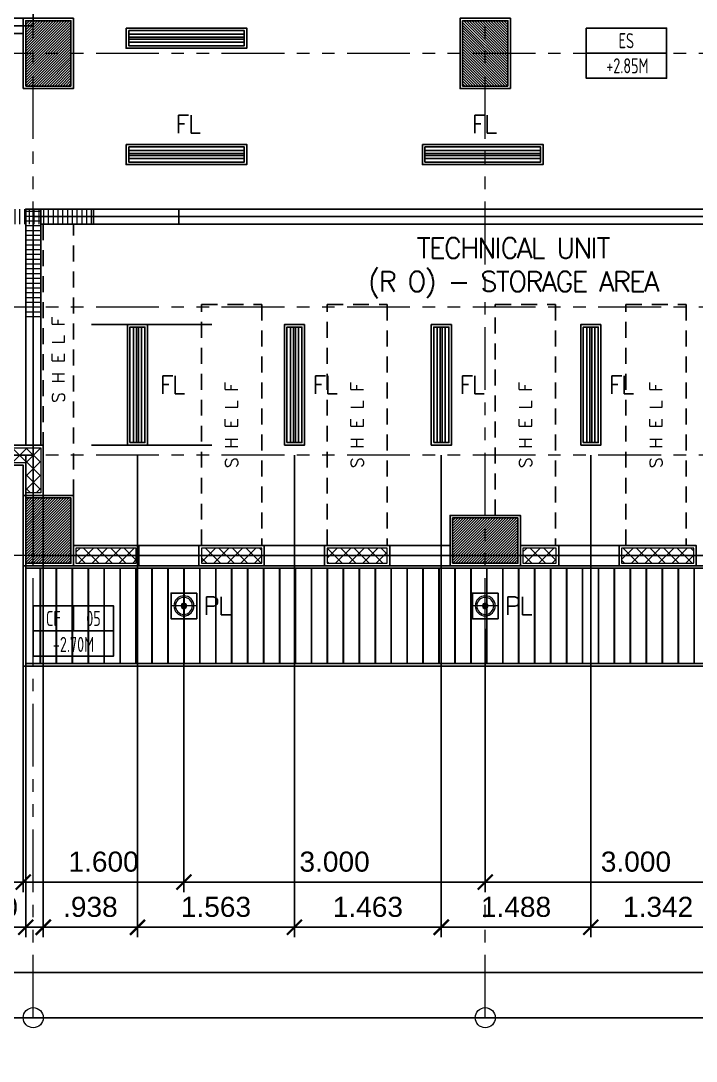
# Model space of a CAD drawing. Header units: metres. Extents: x -12400 to 1, y 0 to 106422.
# Drawn here: x -12146.08 to -12139.35, y 106331.7 to 106342.06 of the extents above; entities that cross this region are included whole.
import ezdxf
from ezdxf.enums import TextEntityAlignment as Align

# ---------------------------------------------------------------- set-up
doc = ezdxf.new("R2010")
doc.units = ezdxf.units.M
doc.header["$PDMODE"] = 35
doc.linetypes.add('HIDDEN2', pattern=[4.762499999999999, 3.175, -1.5875])
doc.linetypes.add('PHANTOM2', pattern=[1.25, 0.625, -0.125, 0.125, -0.125, 0.125, -0.125])
for name, color, linetype, lineweight in [('0.1', 1, 'Continuous', 9), ('A-DIM-100', 8, 'Continuous', 0), ('DIM 001', 251, 'Continuous', 13), ('FURN', 8, 'Continuous', 5), ('HATCH', 250, 'Continuous', 5), ('LAYOUT', 1, 'Continuous', 20), ('LF 001', 51, 'Continuous', 20)]:
    doc.layers.add(name, color=color, linetype=linetype, lineweight=lineweight)
for name, color, linetype in [('C-SCHED', 1, 'Continuous'), ('E_FIX_LIGHT1', 2, 'Continuous'), ('lighting', 1, 'Continuous'), ('stone', 15, 'Continuous'), ('txt', 2, 'Continuous'), ('WALL', 7, 'Continuous')]:
    doc.layers.add(name, color=color, linetype=linetype)
doc.layers.add('GUIDELINES', color=206, linetype='Continuous', plot=False)
doc.styles.add('architxt', font='architxt.shx', dxfattribs={"width": 0.8})
doc.styles.add('DIMTXT-100', font='arial.ttf')
doc.styles.add('swis721', font='swiss.ttf')
doc.styles.add('T.25', font='romans.shx', dxfattribs={"height": 0.2})
doc.dimstyles.new('D-100', dxfattribs={"dimtxt": 0.2, "dimasz": 0.15, "dimexe": 0.1, "dimexo": 0.1, "dimgap": 0.1, "dimtad": 1, "dimdec": 3, "dimzin": 4, "dimdsep": 46, "dimtxsty": 'DIMTXT-100', "dimblk": 'ARCHTICK', "dimcen": 0.2, "dimdle": 0.1, "dimclrd": 8, "dimclre": 8, "dimclrt": 2, "dimadec": 0, "dimazin": 1, "dimtfac": 1, "dimtdec": 3, "dimtofl": 0, "dimtmove": 2, "dimatfit": 3, "dimfxl": 1, "dimarcsym": 0})
doc.dimstyles.new('DIM 200', dxfattribs={"dimtxt": 200, "dimasz": 1, "dimexe": 0, "dimexo": 40, "dimgap": 50, "dimtad": 1, "dimtoh": 1, "dimdec": 0, "dimlfac": 2, "dimtxsty": 'swis721', "dimblk": 'CIR', "dimcen": 0, "dimclrd": 155, "dimclre": 155, "dimclrt": 4, "dimadec": 0, "dimazin": 0, "dimtfac": 1, "dimtdec": 0, "dimtix": 1, "dimtmove": 1, "dimatfit": 3, "dimldrblk": 'CIR', "dimfxl": 0, "dimarcsym": 0})

# ---------------------------------------------------------------- blocks, each defined once
blk = doc.blocks.new('CIR')
at = {"color": 4}
blk.add_circle((0, 0), 50, dxfattribs=at)
blk = doc.blocks.new('A$C1B753C5A')
at = {"layer": 'WALL'}
h = blk.add_hatch(dxfattribs=at)
h.set_pattern_fill('ANSI31', color=250, scale=0.15)
h.set_pattern_definition([(45, (-1494.388102653662, 303.0677240852394), (-0.01325825214724777, 0.01325825214724777), [])])
h.paths.add_polyline_path([(0.4750000000001364, 0.6749999999999545), (0.02500000000009089, 0.6749999999999545), (0.02500000000009095, 0.02499999999997721), (0.4750000000001364, 0.02499999999997721)])
at = {"color": 7}
blk.add_lwpolyline([(0, 0), (0.5000000000002274, 0), (0.5000000000002274, 0.6999999999999318), (0, 0.6999999999999318)], close=True, dxfattribs=at)
at = {"layer": 'stone', "color": 5}
blk.add_lwpolyline([(0.02500000000009095, 0.02499999999997726), (0.4750000000001364, 0.02499999999997726), (0.4750000000001364, 0.6749999999999545), (0.02500000000009095, 0.6749999999999545)], close=True, dxfattribs=at)
blk = doc.blocks.new('COLUMNS2F')
for p in [(-12146.05441529414, 106330.3999565114), (-12146.05441529414, 106325.6499565114)]:
    blk.add_blockref('A$C1B753C5A', p)
at = {"xscale": -1}
blk.add_blockref('A$C1B753C5A', (-12141.20441529414, 106330.3999565114), dxfattribs=at)
at = {"xscale": -1, "rotation": 270}
blk.add_blockref('A$C1B753C5A', (-12141.80441529414, 106325.6499565114), dxfattribs=at)
blk = doc.blocks.new('*U1761')
at = {"layer": 'HATCH'}
h = blk.add_hatch(dxfattribs=at)
h.set_pattern_fill('ANSI37', color=256, scale=0.03, angle=-180)
h.set_pattern_definition([(225, (-0.7049999999845002, 0), (0.06735192090801863, -0.06735192090801868), []), (314.9999999999999, (-0.7049999999845002, 0), (0.06735192090801868, 0.06735192090801861), [])])
h.paths.add_polyline_path([(0.02500000000873115, 0.1749999999883585), (0.02500000000873115, 0.02499999999417923), (0.3575000000209567, 0.02499999999417923), (0.3575000000209567, 0.1749999999883585)])
blk.add_lwpolyline([(0, 0.1999999999825377), (0, 0), (0.382500000015136, 0), (0.382500000015136, 0.1999999999825377)], close=True)
blk.add_lwpolyline([(0.02500000000873115, 0.1749999999883585), (0.02500000000873115, 0.02499999999417923), (0.3575000000209567, 0.02499999999417923), (0.3575000000209567, 0.1749999999883585)], close=True, dxfattribs=at)
blk = doc.blocks.new('*U1774')
at = {"layer": 'HATCH'}
h = blk.add_hatch(dxfattribs=at)
h.set_pattern_fill('ANSI37', color=256, scale=0.03, angle=-180)
h.set_pattern_definition([(225, (-0.4374999999831163, 0), (0.06735192090801863, -0.06735192090801868), []), (314.9999999999999, (-0.4374999999831163, 0), (0.06735192090801868, 0.06735192090801861), [])])
h.paths.add_polyline_path([(0.02500000000873115, 0.1749999999883585), (0.02500000000873115, 0.02499999999417923), (0.6250000000223406, 0.02499999999417923), (0.6250000000223406, 0.1749999999883585)])
blk.add_lwpolyline([(0, 0.1999999999825377), (0, 0), (0.6500000000165198, 0), (0.6500000000165198, 0.1999999999825377)], close=True)
blk.add_lwpolyline([(0.02500000000873115, 0.1749999999883585), (0.02500000000873115, 0.02499999999417923), (0.6250000000223406, 0.02499999999417923), (0.6250000000223406, 0.1749999999883585)], close=True, dxfattribs=at)
blk = doc.blocks.new('*U1203')
at = {"layer": 'HATCH'}
h = blk.add_hatch(dxfattribs=at)
h.set_pattern_fill('ANSI31', color=256, scale=0.015, angle=45)
h.set_pattern_definition([(90, (12098.72419102858, -106406.4165946045), (-0.04762500000000001, 0), [])])
h.paths.add_polyline_path([(6.362500000072032, 0.1499999999796273), (6.362500000072032, 0), (7.450000000071668, 0), (7.450000000071668, 0.1499999999796273)])
at = {"color": 3}
blk.add_lwpolyline([(7.450000000071668, 0), (7.450000000071668, 0.1499999999796273), (0, 0.1499999999796273), (0, 0)], close=True, dxfattribs=at)
blk = doc.blocks.new('*U1204')
at = {"layer": 'HATCH'}
h = blk.add_hatch(dxfattribs=at)
h.set_pattern_fill('ANSI31', color=256, scale=0.015, angle=45)
h.set_pattern_definition([(90, (12093.62419102846, -106406.4165946045), (-0.04762500000000001, 0), [])])
h.paths.add_polyline_path([(1.262499999951617, 0.1499999999796273), (1.262499999951617, 0), (2.349999999951253, 0), (2.349999999951253, 0.1499999999796273)])
at = {"color": 3}
blk.add_lwpolyline([(2.349999999951253, 0), (2.349999999951253, 0.1499999999796273), (0, 0.1499999999796273), (0, 0)], close=True, dxfattribs=at)
blk = doc.blocks.new('*U1206')
at = {"layer": 'HATCH'}
h = blk.add_hatch(dxfattribs=at)
h.set_pattern_fill('ANSI31', color=256, scale=0.015, angle=45)
h.set_pattern_definition([(90, (12091.79919102846, -106406.4165946045), (-0.04762500000000001, 0), [])])
h.paths.add_polyline_path([(-0.5625000000454746, 0.1499999999796273), (-0.5625000000454746, 0), (0.5249999999541616, 0), (0.5249999999541616, 0.1499999999796273)])
at = {"color": 3}
blk.add_lwpolyline([(0.5249999999541616, 0), (0.5249999999541616, 0.1499999999796273), (0, 0.1499999999796273), (0, 0)], close=True, dxfattribs=at)
blk = doc.blocks.new('*U1762')
at = {"layer": 'HATCH'}
h = blk.add_hatch(dxfattribs=at)
h.set_pattern_fill('ANSI37', color=256, scale=0.03, angle=-180)
h.set_pattern_definition([(225, (-0.3199999999985496, 0), (0.06735192090801863, -0.06735192090801868), []), (314.9999999999999, (-0.3199999999985496, 0), (0.06735192090801868, 0.06735192090801861), [])])
h.paths.add_polyline_path([(0.02500000000873115, 0.1749999999883585), (0.02500000000873115, 0.02499999999417923), (0.7425000000069073, 0.02499999999417923), (0.7425000000069073, 0.1749999999883585)])
blk.add_lwpolyline([(0, 0.1999999999825377), (0, 0), (0.7675000000010865, 0), (0.7675000000010865, 0.1999999999825377)], close=True)
blk.add_lwpolyline([(0.02500000000873115, 0.1749999999883585), (0.02500000000873115, 0.02499999999417923), (0.7425000000069073, 0.02499999999417923), (0.7425000000069073, 0.1749999999883585)], close=True, dxfattribs=at)
blk = doc.blocks.new('A$Ce30c4869')
at = {"layer": 'HATCH'}
h = blk.add_hatch(dxfattribs=at)
h.set_pattern_fill('ANSI37', color=256, scale=0.03)
h.set_pattern_definition([(45, (12161.35441529414, -106386.5702236537), (-0.06735192090801866, 0.06735192090801866), []), (135, (12161.35441529414, -106386.5702236537), (-0.06735192090801866, -0.06735192090801864), [])])
h.paths.add_polyline_path([(17.87499999993997, 2.025000000008731), (17.87499999993997, 2.175000000017462), (18.17500000000655, 2.175000000133878), (18.17500000000655, 1.725000000005821), (18.02499999999418, 1.725000000005821), (18.02499999999418, 2.025000000125146)])
at = {"color": 1}
for points in [[(14.35000000000036, 6.44999999999709), (18, 6.44999999999709), (18, 6.30000000000291), (14.35000000000036, 6.30000000000291)], [(19.54999999994652, 4.55000000000291), (18.69999999994434, 4.55000000000291), (18.69999999994434, 4.400000000008731), (19.54999999994652, 4.400000000008731)], [(19.15000000001783, 1.19999999999709), (19.74999999996726, 1.19999999999709), (19.74999999996726, 1.000000000014552), (19.15000000001783, 1.000000000014552)], [(20.39999999998327, 1.19999999999709), (20.99999999998363, 1.19999999999709), (20.99999999998363, 1), (20.39999999998327, 1)], [(21.64999999999964, 1.19999999999709), (22.25, 1.19999999999709), (22.25, 1), (21.64999999999964, 1)], [(23.33250000001317, 1.200000000011642), (23.93249999999716, 1.200000000011642), (23.93249999999716, 0.9999999999854481), (23.33250000001317, 0.9999999999854481)]]:
    blk.add_lwpolyline(points, close=True, dxfattribs=at)
blk.add_lwpolyline([(17.84999999994034, 2.000000000014552), (17.84999999994034, 2.200000000011642), (18.19999999999527, 2.200000000128057), (18.19999999999527, 1.700000000011642), (17.99999999999454, 1.700000000011642), (17.99999999999454, 2.000000000130967)], close=True)
blk.add_lwpolyline([(22.95000000000073, 1.200000000011642), (22.95000000000073, 1.5), (22.79999999999927, 1.5)])
at = {"layer": 'GUIDELINES'}
for points in [[(1.100000000000364, 19.60000000000582), (10.10000000000036, 19.60000000000582), (10.10000000000036, 18.90000000000873), (18.10000000000036, 18.90000000000873), (18.10000000000036, 19.60000000000582), (27.10000000000036, 19.60000000000582), (27.10000000000036, 1.100000000005821), (18.10000000000036, 1.100000000005821), (18.10000000000036, 2.100000000122236), (10.10000000000036, 2.100000000122236), (10.10000000000036, 1.100000000005821), (1.100000000000364, 1.100000000005821)], [(18.10000000000036, 4.475000000005821), (18.10000000000036, 2.099999999991269), (12.95000000000073, 2.099999999991269), (12.95000000000073, 6.374999999985448), (18.10000000000036, 6.374999999985448), (18.10000000000036, 10.62499999998545), (27.10000000000036, 10.62499999998545), (27.10000000000036, 4.475000000005821)], [(27.10000000000036, 4.475000000005821), (27.10000000000036, 4.475000000005821), (27.10000000000036, 4.475000000005821), (18.09999999994579, 4.475000000005821), (18.10000000000036, 1.099999999991269), (27.10000000002947, 1.099999999991269)]]:
    blk.add_lwpolyline(points, close=True, dxfattribs=at)
blk.add_lwpolyline([(19.87914878994889, 3.400000000037835), (18.6791487899518, 3.400000000037835)], dxfattribs=at)
at = {"layer": 'HATCH'}
blk.add_lwpolyline([(17.87499999993452, 2.025000000008731), (17.87499999993452, 2.175000000017462), (18.17500000000109, 2.175000000133878), (18.17500000000109, 1.725000000005821), (18.02499999998872, 1.725000000005821), (18.02499999998872, 2.025000000125146)], close=True, dxfattribs=at)
for name, p in [('COLUMNS2F', (12164.05441529414, -106324.6499565114)), ('*U1206', (18.17499999999018, 4.400000000023283)), ('*U1203', (19.54999999994652, 4.399999999994179)), ('*U1774', (18.50000000000182, 1)), ('*U1774', (19.74999999996726, 1)), ('*U1774', (20.99999999998363, 1)), ('*U1761', (22.94999999999891, 1)), ('*U1762', (23.93249999999716, 0.9999999999854481))]:
    blk.add_blockref(name, p)
at = {"rotation": 90}
blk.add_blockref('*U1204', (18.17499999999018, 2.200000000098953), dxfattribs=at)
blk = doc.blocks.new('LEDPENDANTLT')
at = {"color": 1}
for points in [[(0, 0.1999999999970896), (1.200000000000728, 0.1999999999970896), (1.200000000000728, 0), (0, 0)], [(0.02499999999417923, 0.1750000000029104), (1.175000000006548, 0.1750000000029104), (1.175000000006548, 0.02499999999417923), (0.02499999999417923, 0.02499999999417923)]]:
    blk.add_lwpolyline(points, close=True, dxfattribs=at)
at = {"color": 2}
for points in [[(1.174999999995634, 0.1100000000005821), (0.02499999999417923, 0.1100000000005821), (0.02499999999417923, 0.1399999999994179), (1.174999999995634, 0.1399999999994179)], [(1.174999999995634, 0.09000000001105946), (0.02499999999417923, 0.09000000001105946), (0.02499999999417923, 0.06000000001222361), (1.174999999995634, 0.06000000001222361)]]:
    blk.add_lwpolyline(points, close=True, dxfattribs=at)
blk = doc.blocks.new('L1')
at = {"layer": 'LF 001', "lineweight": 20, "ltscale": 1500}
h = blk.add_hatch(color=256, dxfattribs=at)
edge = h.paths.add_edge_path()
edge.add_arc((1.13686837721616e-13, -1.13686837721616e-13), 0.0318958546358772, 0, 360)
at = {"layer": 'LF 001', "color": 76, "lineweight": 18, "ltscale": 1500}
for points in [[(1.13686837721616e-13, 0.1499999999997499), (1.13686837721616e-13, -0.1500000000000909)], [(-0.1499999999999773, -1.13686837721616e-13), (0.1500000000000909, -1.13686837721616e-13)]]:
    blk.add_lwpolyline(points, dxfattribs=at)
at = {"layer": 'LF 001', "ltscale": 1500}
blk.add_lwpolyline([(-0.09999999999990905, -1.13686837721616e-13, -1), (0.1000000000000227, -1.13686837721616e-13, -1)], format="xyb", close=True, dxfattribs=at)
at = {"layer": 'LF 001', "lineweight": 20, "ltscale": 1500}
blk.add_circle((1.13686837721616e-13, -1.13686837721616e-13), 0.0318958546358772, dxfattribs=at)
blk = doc.blocks.new('LO')
at = {"layer": 'LAYOUT', "xscale": 1000, "yscale": 1000, "zscale": 1000}
blk.add_blockref('L1', (0, 0), dxfattribs=at)
blk = doc.blocks.new('*U1960')
at = {"layer": 'LF 001', "ltscale": 1500}
blk.add_circle((0, -3.995415109869782e-14), 0.0998520709958535, dxfattribs=at)
at = {"layer": 'lighting', "xscale": 0.0008492979043710491, "yscale": 0.0008492979043710491, "zscale": 0.0008492979043710491}
blk.add_blockref('LO', (0, -3.995415109869782e-14), dxfattribs=at)
blk = doc.blocks.new('A$C1aea4ed3')
h = blk.add_hatch()
h.set_pattern_fill('ANSI31', color=8, scale=0.05, angle=45)
h.set_pattern_definition([(90, (12129.21296792572, -106290.2629166174), (-0.15875, 0), [])])
h.paths.add_polyline_path([(18.02499999999418, 0.9750000000058208), (27.18964466094076, 0.9749999999912689), (28.13964466095422, 0.02499999999417923), (18.02499999999418, 0.02499999999417923)])
at = {"color": 1, "linetype": 'HIDDEN2', "ltscale": 0.05}
for points in [[(18.5, 4.400000000023283), (18.20000000000073, 4.400000000023283), (18.20000000000073, 1.700000000011642), (18.5, 1.700000000011642)], [(19.77499999997599, 3.600000000005821), (20.37499999997635, 3.600000000005821), (20.37499999997635, 1.19999999999709), (19.77499999997599, 1.19999999999709)], [(21.02499999999236, 3.599999999991269), (21.62499999999272, 3.599999999991269), (21.62499999999272, 1.199999999982538), (21.02499999999236, 1.199999999982538)], [(22.69999999999891, 1.5), (22.69999999999891, 3.599999999991269), (23.29999999999745, 3.599999999991269), (23.29999999999745, 1.199999999982538), (22.95000000000073, 1.199999999982538), (22.95000000000073, 1.5)], [(23.99999999999818, 3.599999999991269), (24.59999999999854, 3.599999999991269), (24.59999999999854, 1.199999999982538), (23.99999999999818, 1.199999999982538)]]:
    blk.add_lwpolyline(points, close=True, dxfattribs=at)
at = {"color": 1}
blk.add_lwpolyline([(18, 1), (27.19999999999709, 0.9999999999854481), (28.20000000000073, 0), (18, 0), (18, 1)], dxfattribs=at)
at = {"color": 8}
for points in [[(18.02499999999418, 0.9750000000203727), (27.18964466094076, 0.9750000000058208), (28.13964466095422, 0.02500000000873115), (18.02499999999418, 0.02500000000873115)], [(18.02499999999418, 0.9750000000058208), (27.18964466094076, 0.9749999999912689), (28.13964466095422, 0.02499999999417923), (18.02499999999418, 0.02499999999417923)]]:
    blk.add_lwpolyline(points, close=True, dxfattribs=at)
at = {"color": 1}
for points in [[(19.72739468565487, 0.727394685629406), (19.47260531434222, 0.7273946856439579), (19.47260531434222, 0.4726053143531317), (19.72739468565487, 0.4726053143385798)], [(22.72739468565487, 0.727394685629406), (22.47260531434222, 0.7273946856439579), (22.47260531434222, 0.4726053143531317), (22.72739468565487, 0.4726053143385798)]]:
    blk.add_lwpolyline(points, close=True, dxfattribs=at)
at = {"layer": 'GUIDELINES'}
blk.add_lwpolyline([(19.87914878994889, 2.200000000055297), (18.6791487899518, 2.200000000055297)], dxfattribs=at)
for p in [(19.02500000000146, 6.152000000001863), (19.02500000000146, 4.994000000006054), (21.97500000000218, 4.994000000006054)]:
    blk.add_blockref('LEDPENDANTLT', p)
at = {"rotation": 90}
for p in [(19.23749999998654, 2.200000000055297), (20.79999999999563, 2.200000000040745), (22.26249999999527, 2.200000000040745), (23.74999999999636, 2.200000000040745)]:
    blk.add_blockref('LEDPENDANTLT', p, dxfattribs=at)
at = {"layer": 'E_FIX_LIGHT1', "xscale": -1, "rotation": 270}
for p in [(19.59999999999854, 0.5999999999912689), (22.59999999999854, 0.5999999999912689)]:
    blk.add_blockref('*U1960', p, dxfattribs=at)
at = {"layer": '0.1', "color": 2, "char_height": 0.125, "attachment_point": 5, "rotation": 89.99999999999993, "style": 'T.25'}
for insert in [(18.3497144052144, 3.050000000017462), (20.0747144051893, 2.400000000008731), (21.32471440520567, 2.399999999994179), (22.9997144052104, 2.399999999994179), (24.29971440521149, 2.399999999994179)]:
    blk.add_mtext_dynamic_manual_height_columns('{\\C3;S H E L F}', width=1.286489697929028, gutter_width=1, heights=[0], dxfattribs=dict(at, insert=insert))
at = {"layer": 'txt', "color": 6, "linetype": 'Continuous', "char_height": 0.18, "attachment_point": 5, "style": 'T.25'}
for s, insert in [('{\\T0.9;FL}', (19.63629394048257, 5.395632218031096)), ('{\\T0.9;FL}', (22.5862939404833, 5.395632218031096)), ('{\\T0.9;FL}', (19.47914878995107, 2.800000000032014)), ('{\\T0.9;FL}', (20.99999999999636, 2.800000000032014)), ('{\\T0.9;FL}', (22.462499999996, 2.800000000032014)), ('{\\T0.9;FL}', (23.94999999999709, 2.800000000032014)), ('{\\T0.9;PL}', (19.9273946856556, 0.5999999999767169)), ('{\\T0.9;PL}', (22.9273946856556, 0.5999999999767169))]:
    blk.add_mtext_dynamic_manual_height_columns(s, width=0.6453045245441018, gutter_width=0.001, heights=[0], dxfattribs=dict(at, insert=insert))
blk = doc.blocks.new('_ArchTick')
at = {"color": 0, "linetype": 'ByBlock', "const_width": 0.15}
blk.add_lwpolyline([(-0.5, -0.5), (0.5, 0.5)], dxfattribs=at)
blk = doc.blocks.new('*D1291')
at = {"layer": 'DEFPOINTS', "color": 0, "transparency": 16777216}
for p in [(-12144.91691563765, 106337.8365394433), (-12145.85441563763, 106337.7365394433), (-12145.85441563763, 106333.0365394432)]:
    blk.add_point(p, dxfattribs=at)
at = {"layer": 'DIM 001', "color": 8, "lineweight": -2, "transparency": 16777216}
for p, q in [((-12144.91691563765, 106337.7365394433), (-12144.91691563765, 106332.9365394432)), ((-12145.85441563763, 106337.6365394433), (-12145.85441563763, 106332.9365394432)), ((-12144.81691563765, 106333.0365394432), (-12145.95441563763, 106333.0365394432))]:
    blk.add_line(p, q, dxfattribs=at)
at = {"layer": 'DIM 001', "color": 8, "lineweight": -2, "transparency": 16777216, "xscale": 0.15, "yscale": 0.15, "zscale": 0.15, "rotation": 180}
blk.add_blockref('_ArchTick', (-12145.85441563763, 106333.0365394432), dxfattribs=at)
at = {"layer": 'DIM 001', "color": 8, "lineweight": -2, "transparency": 16777216, "xscale": 0.15, "yscale": 0.15, "zscale": 0.15}
blk.add_blockref('_ArchTick', (-12144.91691563765, 106333.0365394432), dxfattribs=at)
at = {"layer": 'DIM 001', "color": 2, "transparency": 16777216, "insert": (-12145.38566563764, 106333.2387222536), "char_height": 0.2, "attachment_point": 5, "style": 'DIMTXT-100'}
blk.add_mtext('.938', dxfattribs=at)
blk = doc.blocks.new('*D1292')
at = {"layer": 'DEFPOINTS', "color": 0, "transparency": 16777216}
for p in [(-12144.91691563765, 106337.8365394433), (-12143.35441563764, 106337.8365394432), (-12143.35441563764, 106333.0365394432)]:
    blk.add_point(p, dxfattribs=at)
at = {"layer": 'DIM 001', "color": 8, "lineweight": -2, "transparency": 16777216}
for p, q in [((-12144.91691563765, 106337.7365394433), (-12144.91691563765, 106332.9365394432)), ((-12143.35441563764, 106337.7365394432), (-12143.35441563764, 106332.9365394432)), ((-12145.01691563765, 106333.0365394432), (-12143.25441563764, 106333.0365394432))]:
    blk.add_line(p, q, dxfattribs=at)
at = {"layer": 'DIM 001', "color": 8, "lineweight": -2, "transparency": 16777216, "xscale": 0.15, "yscale": 0.15, "zscale": 0.15, "rotation": 180}
blk.add_blockref('_ArchTick', (-12144.91691563765, 106333.0365394432), dxfattribs=at)
at = {"layer": 'DIM 001', "color": 8, "lineweight": -2, "transparency": 16777216, "xscale": 0.15, "yscale": 0.15, "zscale": 0.15}
blk.add_blockref('_ArchTick', (-12143.35441563764, 106333.0365394432), dxfattribs=at)
at = {"layer": 'DIM 001', "color": 2, "transparency": 16777216, "insert": (-12144.13566563764, 106333.2387222536), "char_height": 0.2, "attachment_point": 5, "style": 'DIMTXT-100'}
blk.add_mtext('1.563', dxfattribs=at)
blk = doc.blocks.new('*D1293')
at = {"layer": 'DEFPOINTS', "color": 0, "transparency": 16777216}
for p in [(-12143.35441563764, 106337.8365394432), (-12141.89191563764, 106337.8365394432), (-12141.89191563764, 106333.0365394432)]:
    blk.add_point(p, dxfattribs=at)
at = {"layer": 'DIM 001', "color": 8, "lineweight": -2, "transparency": 16777216}
for p, q in [((-12143.35441563764, 106337.7365394432), (-12143.35441563764, 106332.9365394432)), ((-12141.89191563764, 106337.7365394432), (-12141.89191563764, 106332.9365394432)), ((-12143.45441563764, 106333.0365394432), (-12141.79191563764, 106333.0365394432))]:
    blk.add_line(p, q, dxfattribs=at)
at = {"layer": 'DIM 001', "color": 8, "lineweight": -2, "transparency": 16777216, "xscale": 0.15, "yscale": 0.15, "zscale": 0.15, "rotation": 180}
blk.add_blockref('_ArchTick', (-12143.35441563764, 106333.0365394432), dxfattribs=at)
at = {"layer": 'DIM 001', "color": 8, "lineweight": -2, "transparency": 16777216, "xscale": 0.15, "yscale": 0.15, "zscale": 0.15}
blk.add_blockref('_ArchTick', (-12141.89191563764, 106333.0365394432), dxfattribs=at)
at = {"layer": 'DIM 001', "color": 2, "transparency": 16777216, "insert": (-12142.62316563764, 106333.2387222536), "char_height": 0.2, "attachment_point": 5, "style": 'DIMTXT-100'}
blk.add_mtext('1.463', dxfattribs=at)
blk = doc.blocks.new('*D1294')
at = {"layer": 'DEFPOINTS', "color": 0, "transparency": 16777216}
for p in [(-12141.89191563764, 106337.8365394432), (-12140.40441563764, 106337.8365394432), (-12140.40441563764, 106333.0365394432)]:
    blk.add_point(p, dxfattribs=at)
at = {"layer": 'DIM 001', "color": 8, "lineweight": -2, "transparency": 16777216}
for p, q in [((-12141.89191563764, 106337.7365394432), (-12141.89191563764, 106332.9365394432)), ((-12140.40441563764, 106337.7365394432), (-12140.40441563764, 106332.9365394432)), ((-12141.99191563764, 106333.0365394432), (-12140.30441563764, 106333.0365394432))]:
    blk.add_line(p, q, dxfattribs=at)
at = {"layer": 'DIM 001', "color": 8, "lineweight": -2, "transparency": 16777216, "xscale": 0.15, "yscale": 0.15, "zscale": 0.15, "rotation": 180}
blk.add_blockref('_ArchTick', (-12141.89191563764, 106333.0365394432), dxfattribs=at)
at = {"layer": 'DIM 001', "color": 8, "lineweight": -2, "transparency": 16777216, "xscale": 0.15, "yscale": 0.15, "zscale": 0.15}
blk.add_blockref('_ArchTick', (-12140.40441563764, 106333.0365394432), dxfattribs=at)
at = {"layer": 'DIM 001', "color": 2, "transparency": 16777216, "insert": (-12141.14816563764, 106333.2386540408), "char_height": 0.2, "attachment_point": 5, "style": 'DIMTXT-100'}
blk.add_mtext('1.488', dxfattribs=at)
blk = doc.blocks.new('*D1295')
at = {"layer": 'DEFPOINTS', "color": 0, "transparency": 16777216}
for p in [(-12140.40441563764, 106337.8365394432), (-12139.06254063765, 106337.8365394432), (-12139.06254063765, 106333.0365394432)]:
    blk.add_point(p, dxfattribs=at)
at = {"layer": 'DIM 001', "color": 8, "lineweight": -2, "transparency": 16777216}
for p, q in [((-12140.40441563764, 106337.7365394432), (-12140.40441563764, 106332.9365394432)), ((-12139.06254063765, 106337.7365394432), (-12139.06254063765, 106332.9365394432)), ((-12140.50441563764, 106333.0365394432), (-12138.96254063765, 106333.0365394432))]:
    blk.add_line(p, q, dxfattribs=at)
at = {"layer": 'DIM 001', "color": 8, "lineweight": -2, "transparency": 16777216, "xscale": 0.15, "yscale": 0.15, "zscale": 0.15, "rotation": 180}
blk.add_blockref('_ArchTick', (-12140.40441563764, 106333.0365394432), dxfattribs=at)
at = {"layer": 'DIM 001', "color": 8, "lineweight": -2, "transparency": 16777216, "xscale": 0.15, "yscale": 0.15, "zscale": 0.15}
blk.add_blockref('_ArchTick', (-12139.06254063765, 106333.0365394432), dxfattribs=at)
at = {"layer": 'DIM 001', "color": 2, "transparency": 16777216, "insert": (-12139.73347813764, 106333.2387222536), "char_height": 0.2, "attachment_point": 5, "style": 'DIMTXT-100'}
blk.add_mtext('1.342', dxfattribs=at)
blk = doc.blocks.new('*D1298')
at = {"layer": 'DEFPOINTS', "color": 0, "transparency": 16777216}
for p in [(-12146.72941563763, 106338.3841447576), (-12146.02941563762, 106337.8365394433), (-12146.72941563763, 106333.0365394432)]:
    blk.add_point(p, dxfattribs=at)
at = {"layer": 'DIM 001', "color": 8, "lineweight": -2, "transparency": 16777216}
for p, q in [((-12146.72941563763, 106338.2841447576), (-12146.72941563763, 106332.9365394432)), ((-12146.02941563762, 106337.7365394433), (-12146.02941563762, 106332.9365394432)), ((-12145.92941563762, 106333.0365394432), (-12146.82941563763, 106333.0365394432))]:
    blk.add_line(p, q, dxfattribs=at)
at = {"layer": 'DIM 001', "color": 8, "lineweight": -2, "transparency": 16777216, "xscale": 0.15, "yscale": 0.15, "zscale": 0.15, "rotation": 180}
blk.add_blockref('_ArchTick', (-12146.72941563763, 106333.0365394432), dxfattribs=at)
at = {"layer": 'DIM 001', "color": 8, "lineweight": -2, "transparency": 16777216, "xscale": 0.15, "yscale": 0.15, "zscale": 0.15}
blk.add_blockref('_ArchTick', (-12146.02941563762, 106333.0365394432), dxfattribs=at)
at = {"layer": 'DIM 001', "color": 2, "transparency": 16777216, "insert": (-12146.37941563763, 106333.2365394432), "char_height": 0.2, "attachment_point": 5, "style": 'DIMTXT-100'}
blk.add_mtext('.700', dxfattribs=at)
blk = doc.blocks.new('*D1342')
at = {"layer": 'DEFPOINTS', "color": 0, "transparency": 16777216}
for p in [(-12144.45441563764, 106336.1091447575), (-12141.45441563764, 106336.1091447575), (-12141.45441563764, 106333.4865394432)]:
    blk.add_point(p, dxfattribs=at)
at = {"layer": 'DIM 001', "color": 8, "lineweight": -2, "transparency": 16777216}
for p, q in [((-12144.45441563764, 106336.0091447575), (-12144.45441563764, 106333.3865394432)), ((-12141.45441563764, 106336.0091447575), (-12141.45441563764, 106333.3865394432)), ((-12144.55441563764, 106333.4865394432), (-12141.35441563764, 106333.4865394432))]:
    blk.add_line(p, q, dxfattribs=at)
at = {"layer": 'DIM 001', "color": 8, "lineweight": -2, "transparency": 16777216, "xscale": 0.15, "yscale": 0.15, "zscale": 0.15, "rotation": 180}
blk.add_blockref('_ArchTick', (-12144.45441563764, 106333.4865394432), dxfattribs=at)
at = {"layer": 'DIM 001', "color": 8, "lineweight": -2, "transparency": 16777216, "xscale": 0.15, "yscale": 0.15, "zscale": 0.15}
blk.add_blockref('_ArchTick', (-12141.45441563764, 106333.4865394432), dxfattribs=at)
at = {"layer": 'DIM 001', "color": 2, "transparency": 16777216, "insert": (-12142.95441563764, 106333.6887222536), "char_height": 0.2, "attachment_point": 5, "style": 'DIMTXT-100'}
blk.add_mtext('3.000', dxfattribs=at)
blk = doc.blocks.new('*D1343')
at = {"layer": 'DEFPOINTS', "color": 0, "transparency": 16777216}
for p in [(-12141.45441563764, 106336.1091447575), (-12138.45441563764, 106336.1091447575), (-12138.45441563764, 106333.4865394432)]:
    blk.add_point(p, dxfattribs=at)
at = {"layer": 'DIM 001', "color": 8, "lineweight": -2, "transparency": 16777216}
for p, q in [((-12141.45441563764, 106336.0091447575), (-12141.45441563764, 106333.3865394432)), ((-12138.45441563764, 106336.0091447575), (-12138.45441563764, 106333.3865394432)), ((-12141.55441563764, 106333.4865394432), (-12138.35441563764, 106333.4865394432))]:
    blk.add_line(p, q, dxfattribs=at)
at = {"layer": 'DIM 001', "color": 8, "lineweight": -2, "transparency": 16777216, "xscale": 0.15, "yscale": 0.15, "zscale": 0.15, "rotation": 180}
blk.add_blockref('_ArchTick', (-12141.45441563764, 106333.4865394432), dxfattribs=at)
at = {"layer": 'DIM 001', "color": 8, "lineweight": -2, "transparency": 16777216, "xscale": 0.15, "yscale": 0.15, "zscale": 0.15}
blk.add_blockref('_ArchTick', (-12138.45441563764, 106333.4865394432), dxfattribs=at)
at = {"layer": 'DIM 001', "color": 2, "transparency": 16777216, "insert": (-12139.95441563764, 106333.6887222536), "char_height": 0.2, "attachment_point": 5, "style": 'DIMTXT-100'}
blk.add_mtext('3.000', dxfattribs=at)
blk = doc.blocks.new('*D1348')
at = {"layer": 'DEFPOINTS', "color": 0, "transparency": 16777216}
for p in [(-12146.05441563763, 106336.1365394432), (-12144.45441563764, 106336.1091447575), (-12146.05441563763, 106333.4865394432)]:
    blk.add_point(p, dxfattribs=at)
at = {"layer": 'DIM 001', "color": 8, "lineweight": -2, "transparency": 16777216}
for p, q in [((-12146.05441563763, 106336.0365394432), (-12146.05441563763, 106333.3865394432)), ((-12144.45441563764, 106336.0091447575), (-12144.45441563764, 106333.3865394432)), ((-12144.35441563764, 106333.4865394432), (-12146.15441563763, 106333.4865394432))]:
    blk.add_line(p, q, dxfattribs=at)
at = {"layer": 'DIM 001', "color": 8, "lineweight": -2, "transparency": 16777216, "xscale": 0.15, "yscale": 0.15, "zscale": 0.15, "rotation": 180}
blk.add_blockref('_ArchTick', (-12146.05441563763, 106333.4865394432), dxfattribs=at)
at = {"layer": 'DIM 001', "color": 8, "lineweight": -2, "transparency": 16777216, "xscale": 0.15, "yscale": 0.15, "zscale": 0.15}
blk.add_blockref('_ArchTick', (-12144.45441563764, 106333.4865394432), dxfattribs=at)
at = {"layer": 'DIM 001', "color": 2, "transparency": 16777216, "insert": (-12145.25441563764, 106333.6886540408), "char_height": 0.2, "attachment_point": 5, "style": 'DIMTXT-100'}
blk.add_mtext('1.600', dxfattribs=at)
blk = doc.blocks.new('*D1524')
at = {"layer": 'DEFPOINTS', "color": 0, "transparency": 16777216}
for p in [(-12298.64187663414, 106345.9544916112), (-12298.64187663414, 106345.9544916112), (0.5999999999949068, 0.07500000001164153)]:
    blk.add_point(p, dxfattribs=at)
at = {"layer": 'DIM 001', "color": 8, "lineweight": -2, "transparency": 16777216}
for p, q in [((0.5999999999949068, 0.1750000000116415), (0.6000000000014186, 106346.0544916112)), ((0.7000000000014186, 106345.9544916112), (-12298.74187663415, 106345.9544916112))]:
    blk.add_line(p, q, dxfattribs=at)
at = {"layer": 'DIM 001', "color": 8, "lineweight": -2, "transparency": 16777216, "xscale": 0.15, "yscale": 0.15, "zscale": 0.15, "rotation": 180}
blk.add_blockref('_ArchTick', (-12298.64187663414, 106345.9544916112), dxfattribs=at)
at = {"layer": 'DIM 001', "color": 8, "lineweight": -2, "transparency": 16777216, "xscale": 0.15, "yscale": 0.15, "zscale": 0.15}
blk.add_blockref('_ArchTick', (0.6000000000014186, 106345.9544916112), dxfattribs=at)
at = {"layer": 'DIM 001', "color": 2, "transparency": 16777216, "insert": (-6149.020938317071, 106346.1566062088), "char_height": 0.2, "attachment_point": 5, "style": 'DIMTXT-100'}
blk.add_mtext('12299.242', dxfattribs=at)
blk = doc.blocks.new('GRID1')
at = {"color": 6, "linetype": 'PHANTOM2'}
for points in [[(-12143.25441529414, 106384.7702236537), (-12143.25441529414, 106412.5702236537)], [(-12138.75441529414, 106384.7702236537), (-12138.75441529414, 106412.5702236537)], [(-12130.75441529413, 106394.3702236537), (-12163.75441529414, 106394.3702236537)], [(-12130.75441529413, 106391.8452236537), (-12163.75441529414, 106391.8452236537)], [(-12130.7544152941, 106390.3702236538), (-12163.75441529411, 106390.3702236538)], [(-12130.75441529413, 106389.3702236537), (-12163.75441529414, 106389.3702236537)]]:
    blk.add_leader(points, dimstyle='DIM 200', override={"dimasz": 0.002, "dimgap": 60, "dimtad": 0}, dxfattribs=at)

msp = doc.modelspace()

# ---------------------------------------------------------------- hatches: boundary and pattern name
at = {"layer": 'HATCH'}
h = msp.add_hatch(dxfattribs=at)
h.set_pattern_fill('ANSI31', color=8, scale=0.05, angle=45)
h.set_pattern_definition([(90, (-34.84144771191859, 45.37362282576214), (-0.15875, 0), [])])
h.paths.add_polyline_path([(-12146.02941563764, 106336.6115394432), (-12136.86477097669, 106336.6115394432), (-12135.91477097668, 106335.6615394432), (-12146.02941563764, 106335.6615394432)])

# ---------------------------------------------------------------- linework, layer by layer
at = {"color": 1, "linetype": 'HIDDEN2', "ltscale": 0.05}
for points in [[(-12145.55441563763, 106340.0365394432), (-12145.85441563763, 106340.0365394432), (-12145.85441563763, 106337.3365394432), (-12145.55441563763, 106337.3365394432)], [(-12141.35441563764, 106337.1365394432), (-12141.35441563764, 106339.2365394432), (-12140.75441563764, 106339.2365394432), (-12140.75441563764, 106336.8365394432), (-12141.10441563763, 106336.8365394432), (-12141.10441563763, 106337.1365394432)], [(-12140.05441563764, 106339.2365394432), (-12139.45441563764, 106339.2365394432), (-12139.45441563764, 106336.8365394432), (-12140.05441563764, 106336.8365394432)]]:
    msp.add_lwpolyline(points, close=True, dxfattribs=at)
at = {"color": 1}
msp.add_lwpolyline([(-12146.05441563763, 106336.6365394432), (-12136.85441563764, 106336.6365394432), (-12135.85441563763, 106335.6365394432), (-12146.05441563763, 106335.6365394432), (-12146.05441563763, 106336.6365394432)], dxfattribs=at)
at = {"color": 8}
msp.add_lwpolyline([(-12146.02941563764, 106336.6115394432), (-12136.86477097669, 106336.6115394432), (-12135.91477097668, 106335.6615394432), (-12146.02941563764, 106335.6615394432)], close=True, dxfattribs=at)
msp.add_lwpolyline([(-12146.02941563764, 106336.6115394432), (-12136.86477097669, 106336.6115394432), (-12135.91477097668, 106335.6615394432), (-12146.02941563764, 106335.6615394432)], close=True, dxfattribs=at)
at = {"color": 1}
for points in [[(-12144.32702095198, 106336.3639341288), (-12144.58181032329, 106336.3639341289), (-12144.58181032329, 106336.1091447576), (-12144.32702095198, 106336.1091447575)], [(-12141.32702095198, 106336.3639341288), (-12141.58181032329, 106336.3639341289), (-12141.58181032329, 106336.1091447576), (-12141.32702095198, 106336.1091447575)]]:
    msp.add_lwpolyline(points, close=True, dxfattribs=at)
at = {"layer": 'C-SCHED'}
for p, q in [((-12139.64932286388, 106341.7389495794), (-12140.44932286388, 106341.7389495794)), ((-12145.55441563763, 106336.2365394432), (-12145.55441563763, 106335.9865394432)), ((-12145.15441563763, 106335.9865394432), (-12145.95441563763, 106335.9865394432))]:
    msp.add_line(p, q, dxfattribs=at)
for points in [[(-12140.44932286388, 106341.9889495794), (-12140.44932286388, 106341.4889495794), (-12139.64932286388, 106341.4889495794), (-12139.64932286388, 106341.9889495794)], [(-12145.95441563763, 106336.2365394432), (-12145.95441563763, 106335.7365394432), (-12145.15441563763, 106335.7365394432), (-12145.15441563763, 106336.2365394432)]]:
    msp.add_lwpolyline(points, close=True, dxfattribs=at)
at = {"layer": 'GUIDELINES'}
for points in [[(-12166.45441529414, 106359.9365394432), (-12133.45441529413, 106359.9365394432), (-12133.45441529413, 106332.1365394432), (-12166.45441529414, 106332.1365394432)], [(-12166.00441529414, 106359.4865394432), (-12133.90441529414, 106359.4865394432), (-12133.90441529414, 106332.5865394432), (-12166.00441529414, 106332.5865394432)], [(-12165.55441529414, 106359.0365394432), (-12134.35441529414, 106359.0365394432), (-12134.35441529414, 106333.0365394432), (-12165.55441529414, 106333.0365394432)]]:
    msp.add_lwpolyline(points, close=True, dxfattribs=at)

# ---------------------------------------------------------------- block references
at = {"color": 1}
msp.add_blockref('A$Ce30c4869', (-12164.05441563763, 106335.6365394432), dxfattribs=at)
msp.add_blockref('A$C1aea4ed3', (-12164.05441563763, 106335.6365394432))
at = {"layer": 'A-DIM-100'}
msp.add_blockref('GRID1', (-2.700000000000728, -52.63368421052292), dxfattribs=at)
at = {"layer": 'E_FIX_LIGHT1', "xscale": -1, "rotation": 270}
for p in [(-12144.45441563764, 106336.2365394432), (-12141.45441563764, 106336.2365394432)]:
    msp.add_blockref('*U1960', p, dxfattribs=at)
at = {"layer": 'FURN'}
for p in [(-12145.02941563763, 106341.7885394432), (-12145.02941563763, 106340.6305394432), (-12142.07941563763, 106340.6305394432)]:
    msp.add_blockref('LEDPENDANTLT', p, dxfattribs=at)

# ---------------------------------------------------------------- texts
at = {"linetype": 'Continuous', "insert": (-12141.17941563764, 106339.5995130848), "char_height": 0.2, "attachment_point": 5, "style": 'T.25'}
msp.add_mtext_dynamic_manual_height_columns('{\\T0.9;\\C3;TECHNICAL UNIT \\P(R O) - STORAGE AREA}', width=4.225344490315095, gutter_width=0.001, heights=[0], dxfattribs=at)
at = {"layer": '0.1', "color": 2, "insert": (-12145.70470123242, 106338.6865394432), "char_height": 0.125, "attachment_point": 5, "rotation": 89.99999999999993, "style": 'T.25'}
msp.add_mtext_dynamic_manual_height_columns('{\\C3;S H E L F}', width=1.286489697929028, gutter_width=1, heights=[0], dxfattribs=at)
at = {"layer": 'C-SCHED', "color": 2, "style": 'architxt', "width": 0.8}
for s, p in [('ES', (-12140.04932286388, 106341.7885908391)), ('CF', (-12145.75441563763, 106336.0361807028))]:
    msp.add_text(s, height=0.15, dxfattribs=at).set_placement(p, align=Align.CENTER)
for tag, p in [('+2.85M', (-12140.03888376643, 106341.5385908391)), ('05', (-12145.35441563763, 106336.0361807028)), ('+2.70M', (-12145.5534743373, 106335.7777264951))]:
    msp.add_attdef(tag, text='-', height=0.15, dxfattribs=at).set_placement(p, align=Align.CENTER)

# ---------------------------------------------------------------- dimensions: what is measured, and where the dimension line sits
at = {"layer": 'DIM 001'}
for base, p1, p2, picture, middle in [((-12298.64187663414, 106345.9544916112), (0.5999999999949068, 0.07500000001164153), (-12298.64187663414, 106345.9544916112), '*D1524', (-6149.020938317071, 106346.1566062088)), ((-12145.85441563763, 106333.0365394432), (-12144.91691563765, 106337.8365394433), (-12145.85441563763, 106337.7365394433), '*D1291', (-12145.38566563764, 106333.2387222536)), ((-12143.35441563764, 106333.0365394432), (-12144.91691563765, 106337.8365394433), (-12143.35441563764, 106337.8365394432), '*D1292', (-12144.13566563764, 106333.2387222536)), ((-12141.89191563764, 106333.0365394432), (-12143.35441563764, 106337.8365394432), (-12141.89191563764, 106337.8365394432), '*D1293', (-12142.62316563764, 106333.2387222536)), ((-12140.40441563764, 106333.0365394432), (-12141.89191563764, 106337.8365394432), (-12140.40441563764, 106337.8365394432), '*D1294', (-12141.14816563764, 106333.2386540408)), ((-12139.06254063765, 106333.0365394432), (-12140.40441563764, 106337.8365394432), (-12139.06254063765, 106337.8365394432), '*D1295', (-12139.73347813764, 106333.2387222536)), ((-12146.05441563763, 106333.4865394432), (-12144.45441563764, 106336.1091447575), (-12146.05441563763, 106336.1365394432), '*D1348', (-12145.25441563764, 106333.6886540408)), ((-12141.45441563764, 106333.4865394432), (-12144.45441563764, 106336.1091447575), (-12141.45441563764, 106336.1091447575), '*D1342', (-12142.95441563764, 106333.6887222536)), ((-12138.45441563764, 106333.4865394432), (-12141.45441563764, 106336.1091447575), (-12138.45441563764, 106336.1091447575), '*D1343', (-12139.95441563764, 106333.6887222536))]:
    dim = msp.add_linear_dim(base=base, p1=p1, p2=p2, dimstyle='D-100', dxfattribs=at)
    dim.commit()
    dim.dimension.update_dxf_attribs({"geometry": picture, "text_midpoint": middle})
dim = msp.add_linear_dim(base=(-12146.72941563763, 106333.0365394432), p1=(-12146.02941563762, 106337.8365394433), p2=(-12146.72941563763, 106338.3841447576), dimstyle='D-100', dxfattribs=at)
dim.commit()
dim.dimension.update_dxf_attribs({"geometry": '*D1298', "text_midpoint": (-12146.37941563763, 106333.2365394432), "dimtype": 160})

doc.saveas('drawing.dxf')
